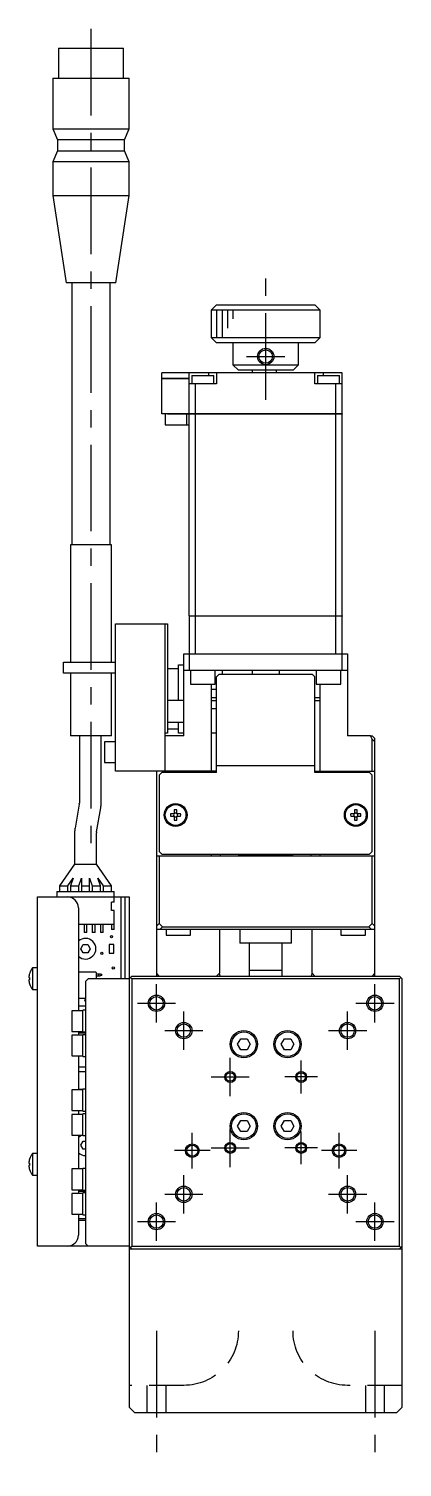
# Model space of a CAD drawing. Extents: x 0 to 726, y -8 to 652.
# Drawn here: x 276.2 to 344.6, y 0 to 263.5 of the extents above; entities that cross this region are included whole.
import ezdxf

# ---------------------------------------------------------------- set-up
doc = ezdxf.new("R2010")
doc.units = 0
doc.header["$LTSCALE"] = 0.5
doc.linetypes.add('CENTER', pattern=[50.8, 31.75, -6.35, 6.35, -6.35])
doc.linetypes.add('DASHED', pattern=[19.05, 12.7, -6.35])
for name, color, linetype in [('MSM_CENTER', 1, 'CENTER'), ('MSM_CONTINUOUS', 7, 'CONTINUOUS'), ('MSM_DASHED', 4, 'DASHED'), ('MSM_NARROW', 5, 'CONTINUOUS')]:
    doc.layers.add(name, color=color, linetype=linetype)

msp = doc.modelspace()

# ---------------------------------------------------------------- linework, layer by layer
at = {"layer": 'MSM_CENTER'}
for p, q in [((287.58, 263.55), (287.58, 112.45)), ((319.58, 195.55), (319.58, 220)), ((316.08, 203.5), (323.08, 203.5)), ((299.58, 81.5), (299.58, 88.5)), ((339.58, 81.5), (339.58, 88.5)), ((296.08, 85), (303.08, 85)), ((336.08, 85), (343.08, 85)), ((304.58, 76.5), (304.58, 83.5)), ((334.58, 76.5), (334.58, 83.5)), ((301.08, 80), (308.08, 80)), ((331.08, 80), (338.08, 80)), ((313.08, 68), (313.08, 75)), ((326.08, 68.5), (326.08, 74.5)), ((309.58, 71.5), (316.58, 71.5)), ((329.08, 71.5), (323.08, 71.5)), ((306.13, 54.75), (306.13, 61.25)), ((313.08, 55), (313.08, 62)), ((326.08, 55.5), (326.08, 61.5)), ((333.03, 54.75), (333.03, 61.25)), ((309.38, 58), (302.88, 58)), ((309.58, 58.5), (316.58, 58.5)), ((329.08, 58.5), (323.08, 58.5)), ((336.28, 58), (329.78, 58)), ((304.58, 46.5), (304.58, 53.5)), ((334.58, 46.5), (334.58, 53.5)), ((299.58, 41.5), (299.58, 48.5)), ((301.08, 50), (308.08, 50)), ((331.08, 50), (338.08, 50)), ((339.58, 41.5), (339.58, 48.5)), ((296.08, 45), (303.08, 45)), ((336.08, 45), (343.08, 45)), ((299.58, 25), (299.58, 0)), ((339.58, 25), (339.58, 0))]:
    msp.add_line(p, q, dxfattribs=at)
at = {"layer": 'MSM_CONTINUOUS'}
for p, q in [((281.63, 260), (293.53, 260)), ((281.63, 260), (281.63, 254.5)), ((293.53, 254.5), (293.53, 260)), ((280.58, 254.5), (294.58, 254.5)), ((280.58, 254.5), (280.58, 245.2)), ((294.58, 245.2), (294.58, 254.5)), ((280.58, 245.2), (294.58, 245.2)), ((280.58, 245.2), (281.43, 243.2)), ((293.73, 243.2), (294.58, 245.2)), ((293.73, 243.2), (281.43, 243.2)), ((281.43, 243.2), (281.43, 241.2)), ((293.73, 241.2), (293.73, 243.2)), ((281.43, 241.2), (280.58, 239.2)), ((281.43, 241.2), (293.73, 241.2)), ((294.58, 239.2), (293.73, 241.2)), ((294.58, 239.2), (280.58, 239.2)), ((280.58, 239.2), (280.58, 233)), ((294.58, 233), (294.58, 239.2)), ((280.58, 233), (294.58, 233)), ((280.58, 233), (283.01, 217)), ((292.15, 217), (294.58, 233)), ((292.15, 217), (283.01, 217)), ((284.08, 217), (284.08, 169)), ((291.08, 169), (291.08, 217)), ((310.58, 213), (309.58, 212)), ((329.58, 212), (309.58, 212)), ((309.58, 212), (309.58, 207)), ((310.58, 213), (328.58, 213)), ((329.58, 212), (328.58, 213)), ((329.58, 207), (329.58, 212)), ((309.58, 207), (329.58, 207)), ((309.58, 207), (310.58, 206)), ((328.58, 206), (310.58, 206)), ((313.58, 206), (313.58, 202)), ((325.58, 202), (325.58, 206)), ((328.58, 206), (329.58, 207)), ((300.58, 199.5), (300.58, 200.5)), ((333.58, 200.5), (300.58, 200.5)), ((305.58, 193), (305.58, 200.5)), ((309.08, 200.5), (309.08, 200)), ((310.58, 200.5), (310.58, 198.5)), ((314.58, 201), (313.58, 202)), ((313.58, 202), (325.58, 202)), ((324.58, 201), (314.58, 201)), ((317.08, 201), (317.08, 200.5)), ((321.58, 200.5), (321.58, 201)), ((325.58, 202), (324.58, 201)), ((328.58, 198.5), (328.58, 200.5)), ((330.08, 200.5), (330.08, 200)), ((333.58, 193), (333.58, 200.5)), ((300.58, 199.5), (305.58, 199.5)), ((300.58, 193), (300.58, 199.45)), ((305.58, 199.45), (300.58, 199.45)), ((300.63, 199.5), (300.63, 199.45)), ((310.58, 198.5), (305.58, 198.5)), ((306.08, 200), (306.08, 198.5)), ((306.08, 200), (310.08, 200)), ((306.73, 193), (306.73, 198.5)), ((310.08, 198.5), (310.08, 200)), ((333.58, 198.5), (328.58, 198.5)), ((329.08, 200), (329.08, 198.5)), ((329.08, 200), (333.08, 200)), ((332.43, 193), (332.43, 198.5)), ((333.08, 198.5), (333.08, 200)), ((333.58, 193), (300.58, 193)), ((301.18, 193), (301.18, 191)), ((301.58, 192.95), (301.58, 193)), ((333.58, 192.95), (301.58, 192.95)), ((305.08, 192.95), (305.08, 191)), ((305.58, 156), (305.58, 192.95)), ((305.59, 193), (305.59, 192.95)), ((306.73, 156), (306.73, 192.95)), ((306.74, 193), (306.74, 192.95)), ((332.42, 193), (332.42, 192.95)), ((332.43, 156), (332.43, 192.95)), ((333.57, 193), (333.57, 192.95)), ((333.58, 156), (333.58, 192.95)), ((301.18, 191), (305.58, 191)), ((291.33, 169), (283.83, 169)), ((283.83, 169), (283.83, 147.5)), ((291.33, 147.5), (291.33, 169)), ((305.58, 156), (333.58, 156)), ((333.58, 155.95), (305.58, 155.95)), ((305.58, 155.95), (305.58, 146)), ((305.59, 156), (305.59, 155.95)), ((306.73, 149), (306.73, 155.95)), ((306.74, 156), (306.74, 155.95)), ((332.42, 156), (332.42, 155.95)), ((332.43, 149), (332.43, 155.95)), ((333.57, 156), (333.57, 155.95)), ((333.58, 146), (333.58, 155.95)), ((292.08, 127.5), (292.08, 154.5)), ((292.08, 154.5), (301.58, 154.5)), ((301.08, 154.5), (301.08, 127.5)), ((301.58, 154.5), (301.58, 134.5)), ((304.58, 149), (334.58, 149)), ((304.58, 134), (304.58, 149)), ((334.58, 149), (334.58, 134)), ((282.58, 145.5), (282.58, 147.5)), ((282.58, 147.5), (292.08, 147.5)), ((292.08, 145.5), (282.58, 145.5)), ((283.83, 145.5), (283.83, 134)), ((291.33, 134), (291.33, 145.5)), ((303.58, 146.25), (301.58, 146.25)), ((303.58, 140.5), (303.58, 147)), ((303.58, 147), (304.58, 147)), ((334.58, 146), (304.58, 146)), ((305.83, 146), (305.83, 143.5)), ((310.33, 143.5), (310.33, 146)), ((311.08, 145.3), (310.58, 144.8)), ((311.08, 145.3), (328.08, 145.3)), ((311.58, 146), (311.58, 145.3)), ((317.08, 146), (317.08, 145.3)), ((322.08, 145.3), (322.08, 146)), ((328.58, 144.8), (328.08, 145.3)), ((328.83, 146), (328.83, 143.5)), ((333.33, 143.5), (333.33, 146)), ((305.83, 143.5), (310.33, 143.5)), ((309.58, 143.5), (309.58, 127.3)), ((310.58, 142.5), (309.58, 142.5)), ((310.58, 127.3), (310.58, 144.8)), ((328.58, 127.3), (328.58, 144.8)), ((328.83, 143.5), (333.33, 143.5)), ((329.58, 127.3), (329.58, 143.5)), ((304.58, 140.5), (301.58, 140.5)), ((309.58, 141), (310.58, 141)), ((309.58, 140.5), (310.58, 140.5)), ((328.58, 141), (329.58, 141)), ((328.58, 140.5), (329.58, 140.5)), ((309.58, 139), (310.58, 139)), ((301.58, 134.5), (301.08, 134.5)), ((301.58, 136.5), (304.58, 136.5)), ((303.58, 135.25), (301.58, 135.25)), ((303.58, 134.5), (303.58, 136.5)), ((304.58, 134.5), (303.58, 134.5)), ((310.58, 134.5), (309.58, 134.5)), ((291.33, 134), (283.83, 134)), ((285.45, 134), (285.45, 121.69)), ((289.45, 121.69), (289.45, 134)), ((290.08, 132.9), (290.08, 129.1)), ((292.08, 132.9), (290.08, 132.9)), ((304.58, 134), (301.08, 134)), ((338.77, 134), (334.58, 134)), ((339.08, 133.39), (338.77, 134)), ((338.77, 134), (339.08, 134)), ((339.08, 134), (339.58, 133.5)), ((339.08, 127.5), (339.08, 133.39)), ((339.58, 132.89), (339.08, 133.39)), ((339.58, 90), (339.58, 133.5)), ((290.08, 129.1), (292.08, 129.1)), ((310.58, 127.5), (292.08, 127.5)), ((299.58, 127.5), (299.58, 90)), ((300.58, 127.3), (300.08, 126.8)), ((300.08, 126.8), (300.08, 112.8)), ((310.58, 127.3), (300.58, 127.3)), ((328.58, 128.5), (310.58, 128.5)), ((328.58, 127.5), (339.58, 127.5)), ((338.58, 127.3), (328.58, 127.3)), ((339.08, 126.8), (338.58, 127.3)), ((339.08, 112.8), (339.08, 126.8)), ((285.43, 121.51), (284.66, 117.11)), ((288.6, 116.41), (289.37, 120.82)), ((302.84, 119.74), (302.16, 119.74)), ((302.16, 119.26), (302.84, 119.26)), ((302.84, 120.42), (302.84, 119.74)), ((302.84, 119.26), (302.84, 118.58)), ((303.32, 119.74), (303.32, 120.42)), ((304, 119.74), (303.32, 119.74)), ((303.32, 119.26), (304, 119.26)), ((303.32, 118.58), (303.32, 119.26)), ((335.84, 119.74), (335.16, 119.74)), ((335.16, 119.26), (335.84, 119.26)), ((335.84, 120.42), (335.84, 119.74)), ((335.84, 119.26), (335.84, 118.58)), ((336.32, 119.74), (336.32, 120.42)), ((337, 119.74), (336.32, 119.74)), ((336.32, 119.26), (337, 119.26)), ((336.32, 118.58), (336.32, 119.26)), ((284.58, 116.24), (284.58, 110.5)), ((288.58, 110.5), (288.58, 116.24)), ((299.58, 112), (339.58, 112)), ((300.08, 112.8), (300.58, 112.3)), ((300.08, 112), (300.08, 99.61)), ((300.58, 112.3), (338.58, 112.3)), ((309.58, 112.3), (309.58, 112)), ((311.33, 112), (311.33, 112.3)), ((314.58, 112.3), (314.58, 112.2)), ((314.58, 112.2), (324.58, 112.2)), ((314.58, 112.2), (314.78, 112)), ((324.38, 112), (324.58, 112.2)), ((324.58, 112.2), (324.58, 112.3)), ((327.83, 112.3), (327.83, 112)), ((329.58, 112), (329.58, 112.3)), ((338.58, 112.3), (339.08, 112.8)), ((339.08, 99.61), (339.08, 112)), ((284.58, 110.5), (281.83, 106.5)), ((284.58, 110.5), (288.58, 110.5)), ((291.33, 106.5), (288.58, 110.5)), ((281.33, 105.5), (281.33, 104.5)), ((281.33, 105.5), (291.83, 105.5)), ((281.83, 106.5), (283.33, 106.5)), ((281.83, 106.5), (281.83, 105.5)), ((283.33, 106.5), (284.33, 107.95)), ((283.33, 105.5), (283.33, 106.5)), ((284.33, 107.95), (283.83, 106.5)), ((283.83, 106.5), (285.33, 106.5)), ((283.83, 106.5), (283.83, 105.5)), ((285.33, 106.5), (285.83, 107.95)), ((285.33, 105.5), (285.33, 106.5)), ((285.83, 107.95), (285.83, 105.5)), ((285.83, 106.5), (287.33, 106.5)), ((287.33, 107.95), (287.83, 106.5)), ((287.33, 105.5), (287.33, 107.95)), ((287.83, 106.5), (289.33, 106.5)), ((287.83, 106.5), (287.83, 105.5)), ((289.33, 106.5), (288.83, 107.95)), ((288.83, 107.95), (289.83, 106.5)), ((289.33, 105.5), (289.33, 106.5)), ((289.83, 106.5), (291.33, 106.5)), ((289.83, 106.5), (289.83, 105.5)), ((291.33, 105.5), (291.33, 106.5)), ((291.83, 103.5), (291.83, 105.5)), ((277.78, 40.5), (277.78, 104.5)), ((277.78, 104.5), (294.58, 104.5)), ((291.83, 103.5), (291.33, 103.5)), ((291.33, 102), (291.33, 103.5)), ((293.08, 104.5), (293.08, 89.5)), ((293.78, 104.5), (293.78, 89.5)), ((294.58, 104.5), (294.58, 11)), ((285.28, 102.5), (285.28, 83.65)), ((291.83, 102), (291.33, 102)), ((291.83, 98.5), (291.83, 102)), ((285.28, 99.5), (291.83, 99.5)), ((285.33, 98), (285.28, 98)), ((285.33, 98), (285.33, 99.5)), ((286.33, 99.5), (286.33, 98)), ((286.83, 98), (286.33, 98)), ((286.83, 98), (286.83, 99.5)), ((287.83, 99.5), (287.83, 98)), ((288.33, 98), (287.83, 98)), ((288.33, 98), (288.33, 99.5)), ((289.33, 99.5), (289.33, 98)), ((289.83, 98), (289.33, 98)), ((289.83, 98), (289.83, 99.5)), ((291.33, 99.5), (291.33, 98.5)), ((291.83, 98.5), (291.33, 98.5)), ((299.58, 99.11), (300.08, 99.61)), ((339.58, 98.5), (299.58, 98.5)), ((300.08, 99.61), (300.69, 99)), ((300.69, 99), (300.19, 98.5)), ((300.69, 99), (338.47, 99)), ((301.33, 98.5), (301.33, 97.5)), ((305.83, 97.5), (305.83, 98.5)), ((311.09, 98.5), (311.09, 90.5)), ((314.83, 98.5), (314.83, 96)), ((324.33, 96), (324.33, 98.5)), ((328.07, 90.5), (328.07, 98.5)), ((333.33, 98.5), (333.33, 97.5)), ((337.83, 97.5), (337.83, 98.5)), ((338.47, 99), (339.08, 99.61)), ((338.97, 98.5), (338.47, 99)), ((339.08, 99.61), (339.58, 99.11)), ((285.71, 95), (286.15, 95.75)), ((286.15, 94.25), (285.71, 95)), ((286.15, 95.75), (287.01, 95.75)), ((287.01, 95.75), (287.45, 95)), ((287.45, 95), (287.01, 94.25)), ((291.74, 95.77), (290.94, 95.77)), ((290.94, 95.77), (290.94, 94.17)), ((291.74, 94.17), (291.74, 95.77)), ((301.33, 97.5), (305.83, 97.5)), ((324.33, 96), (314.83, 96)), ((316.58, 96), (316.58, 90)), ((322.58, 90), (322.58, 96)), ((333.33, 97.5), (337.83, 97.5)), ((287.01, 94.25), (286.15, 94.25)), ((290.94, 94.17), (291.74, 94.17)), ((276.19, 89.7), (276.32, 89.7)), ((276.32, 90.45), (276.32, 90.43)), ((276.32, 89.7), (276.32, 89.3)), ((276.88, 91.5), (276.88, 87.5)), ((277.78, 91.5), (276.88, 91.5)), ((285.28, 90.75), (288.43, 90.75)), ((288.53, 90.65), (288.53, 89.5)), ((288.53, 90.42), (289.26, 90.42)), ((289.26, 89.99), (288.53, 89.99)), ((288.97, 90.42), (288.97, 89.99)), ((289.26, 90.42), (289.33, 90.31)), ((289.33, 90.11), (289.26, 89.99)), ((289.33, 90.31), (289.58, 90.31)), ((289.58, 90.11), (289.33, 90.11)), ((289.58, 90.11), (289.58, 90.31)), ((294.58, 89.5), (295.08, 90)), ((295.08, 89.5), (294.83, 89.75)), ((295.08, 90), (344.08, 90)), ((300.08, 90), (299.58, 90.5)), ((311.09, 90.5), (310.59, 90)), ((311.27, 90), (311.09, 90.5)), ((322.58, 91), (316.58, 91)), ((328.07, 90.5), (327.89, 90)), ((328.57, 90), (328.07, 90.5)), ((339.58, 90.5), (339.08, 90)), ((344.08, 90), (344.58, 89.5)), ((344.33, 89.75), (344.08, 89.5)), ((276.32, 89.3), (276.19, 89.3)), ((276.32, 88.57), (276.32, 88.55)), ((276.88, 87.5), (277.78, 87.5)), ((287.08, 89.5), (286.58, 89)), ((286.58, 89), (286.58, 41)), ((294.58, 89.5), (287.08, 89.5)), ((344.08, 89.5), (295.08, 89.5)), ((295.08, 89.5), (295.08, 40.5)), ((344.08, 40.5), (344.08, 89.5)), ((344.58, 11), (344.58, 89.5)), ((286.58, 85.85), (285.28, 85.85)), ((286.58, 84.5), (285.28, 84.5)), ((284.08, 83.65), (284.08, 79.85)), ((286.08, 83.65), (284.08, 83.65)), ((286.08, 79.75), (286.08, 83.75)), ((286.58, 83.75), (286.08, 83.75)), ((284.08, 79.85), (286.08, 79.85)), ((284.08, 79.15), (284.08, 75.35)), ((286.08, 79.15), (284.08, 79.15)), ((285.28, 79.85), (285.28, 79.15)), ((286.58, 79.5), (285.28, 79.5)), ((286.08, 79.75), (286.58, 79.75)), ((286.08, 75.25), (286.08, 79.25)), ((286.58, 79.25), (286.08, 79.25)), ((314.43, 77.5), (315, 78.5)), ((315, 76.5), (314.43, 77.5)), ((315, 78.5), (316.16, 78.5)), ((316.16, 76.5), (315, 76.5)), ((316.16, 78.5), (316.73, 77.5)), ((316.73, 77.5), (316.16, 76.5)), ((322.43, 77.5), (323, 78.5)), ((323, 76.5), (322.43, 77.5)), ((323, 78.5), (324.16, 78.5)), ((324.16, 76.5), (323, 76.5)), ((324.16, 78.5), (324.73, 77.5)), ((324.73, 77.5), (324.16, 76.5)), ((284.08, 75.35), (286.08, 75.35)), ((285.28, 75.35), (285.28, 69.15)), ((286.08, 75.25), (286.58, 75.25)), ((285.28, 73.37), (286.58, 73.37)), ((286.58, 72.44), (285.28, 72.44)), ((284.08, 69.15), (284.08, 65.35)), ((286.08, 69.15), (284.08, 69.15)), ((285.28, 69.24), (286.08, 69.24)), ((286.08, 65.25), (286.08, 69.25)), ((286.58, 69.25), (286.08, 69.25)), ((284.08, 65.35), (286.08, 65.35)), ((284.08, 64.65), (284.08, 60.85)), ((286.08, 64.65), (284.08, 64.65)), ((285.28, 65.35), (285.28, 64.65)), ((286.08, 65.25), (286.58, 65.25)), ((286.08, 60.75), (286.08, 64.75)), ((286.58, 64.75), (286.08, 64.75)), ((314.43, 62.5), (315, 63.5)), ((315, 63.5), (316.16, 63.5)), ((316.16, 63.5), (316.73, 62.5)), ((322.43, 62.5), (323, 63.5)), ((323, 63.5), (324.16, 63.5)), ((324.16, 63.5), (324.73, 62.5)), ((284.08, 60.85), (286.08, 60.85)), ((285.28, 60.85), (285.28, 54.65)), ((286.08, 60.75), (286.58, 60.75)), ((315, 61.5), (314.43, 62.5)), ((316.16, 61.5), (315, 61.5)), ((316.73, 62.5), (316.16, 61.5)), ((323, 61.5), (322.43, 62.5)), ((324.16, 61.5), (323, 61.5)), ((324.73, 62.5), (324.16, 61.5)), ((285.71, 59), (286.15, 59.75)), ((286.15, 58.25), (285.71, 59)), ((286.15, 59.75), (286.58, 59.75)), ((286.58, 58.25), (286.15, 58.25)), ((276.19, 55.7), (276.32, 55.7)), ((276.32, 56.45), (276.32, 56.43)), ((276.32, 55.7), (276.32, 55.3)), ((276.88, 57.5), (276.88, 53.5)), ((277.78, 57.5), (276.88, 57.5)), ((276.32, 55.3), (276.19, 55.3)), ((276.32, 54.57), (276.32, 54.55)), ((276.88, 53.5), (277.78, 53.5)), ((284.08, 54.65), (284.08, 50.85)), ((286.08, 54.65), (284.08, 54.65)), ((286.08, 54.66), (285.28, 54.66)), ((286.08, 50.75), (286.08, 54.75)), ((286.58, 54.75), (286.08, 54.75)), ((284.08, 50.85), (286.08, 50.85)), ((284.08, 50.15), (284.08, 46.35)), ((286.08, 50.15), (284.08, 50.15)), ((285.28, 50.85), (285.28, 50.15)), ((286.58, 50.5), (285.28, 50.5)), ((286.08, 50.75), (286.58, 50.75)), ((286.08, 46.25), (286.08, 50.25)), ((286.58, 50.25), (286.08, 50.25)), ((284.08, 46.35), (286.08, 46.35)), ((285.28, 46.35), (285.28, 42.5)), ((286.58, 45.5), (285.28, 45.5)), ((286.58, 45.2), (285.28, 45.2)), ((286.08, 46.25), (286.58, 46.25)), ((294.58, 40.5), (277.78, 40.5)), ((286.58, 41), (287.08, 40.5)), ((295.08, 40), (294.58, 40.5)), ((294.58, 40), (344.58, 40)), ((294.83, 40.25), (295.08, 40.5)), ((295.08, 40.5), (344.08, 40.5)), ((344.08, 40.5), (344.33, 40.25)), ((344.58, 40.5), (344.08, 40)), ((294.58, 11), (295.58, 10)), ((343.58, 10), (344.58, 11)), ((295.58, 10), (343.58, 10))]:
    msp.add_line(p, q, dxfattribs=at)
for centre, radius in [((319.58, 203.5), 1.23), ((303.08, 119.5), 2.1), ((303.08, 119.5), 1.9), ((336.08, 119.5), 2.1), ((336.08, 119.5), 1.9), ((291.34, 97.2), 0.2), ((289.58, 94.17), 0.2), ((291.66, 91.48), 0.2), ((299.58, 85), 1.23), ((339.58, 85), 1.23), ((304.58, 80), 1.23), ((315.58, 77.5), 2.5), ((315.58, 77.5), 2.25), ((323.58, 77.5), 2.5), ((323.58, 77.5), 2.25), ((334.58, 80), 1.23), ((313.08, 71.5), 0.783), ((326.08, 71.5), 0.783), ((315.58, 62.5), 2.5), ((315.58, 62.5), 2.25), ((323.58, 62.5), 2.5), ((323.58, 62.5), 2.25), ((306.13, 58), 1.01), ((313.08, 58.5), 0.783), ((326.08, 58.5), 0.783), ((333.03, 58), 1.01), ((304.58, 50), 1.23), ((334.58, 50), 1.23), ((299.58, 45), 1.23), ((339.58, 45), 1.23)]:
    msp.add_circle(centre, radius, dxfattribs=at)
for centre, radius, start, end in [((284.45, 121.69), 1, 350, 0), ((284.45, 121.69), 5, 350, 0), ((303.08, 119.5), 0.95, 165.3667, 194.6333), ((303.08, 119.5), 0.365, 138.8496, 221.1504), ((303.08, 119.5), 0.95, 75.3667, 104.6333), ((303.08, 119.5), 0.365, 48.8496, 131.1504), ((303.08, 119.5), 0.365, 228.8496, 311.1504), ((303.08, 119.5), 0.365, 318.8496, 41.1504), ((303.08, 119.5), 0.95, 345.3667, 14.6333), ((336.08, 119.5), 0.95, 165.3667, 194.6333), ((336.08, 119.5), 0.365, 138.8496, 221.1504), ((336.08, 119.5), 0.95, 75.3667, 104.6333), ((336.08, 119.5), 0.365, 48.8496, 131.1504), ((336.08, 119.5), 0.365, 228.8496, 311.1504), ((336.08, 119.5), 0.365, 318.8496, 41.1504), ((336.08, 119.5), 0.95, 345.3667, 14.6333), ((289.58, 116.24), 5, 170, 180), ((289.58, 116.24), 1, 170, 180), ((303.08, 119.5), 0.95, 255.3667, 284.6333), ((336.08, 119.5), 0.95, 255.3667, 284.6333), ((283.28, 102.5), 2, 0, 90), ((286.58, 95), 1.9, 226.8264, 133.1735), ((279.38, 89.5), 3.19, 163.0947, 176.4097), ((279.38, 89.5), 3.2, 141.3178, 162.73), ((288.43, 90.65), 0.1, 0, 90), ((279.38, 89.5), 3.19, 183.5903, 196.9053), ((279.38, 89.5), 3.2, 197.27, 218.6822), ((286.58, 85.61), 0.2, 90, 270), ((286.58, 59), 1.9, 105.2575, 133.1736), ((279.38, 55.5), 3.19, 163.0947, 176.4097), ((279.38, 55.5), 3.2, 141.3178, 162.73), ((286.58, 59), 1.9, 226.8264, 270), ((279.38, 55.5), 3.19, 183.5903, 196.9053), ((279.38, 55.5), 3.2, 197.27, 218.6822), ((283.28, 42.5), 2, 270, 0)]:
    msp.add_arc(centre, radius, start, end, dxfattribs=at)
at = {"layer": 'MSM_DASHED'}
for p, q in [((304.58, 15), (294.58, 15)), ((297.83, 15), (297.83, 10)), ((301.33, 10), (301.33, 15)), ((344.58, 15), (334.58, 15)), ((337.83, 15), (337.83, 10)), ((341.33, 10), (341.33, 15))]:
    msp.add_line(p, q, dxfattribs=at)
at = {"layer": 'MSM_DASHED', "extrusion": (0, 0, -1)}
for centre, start, end in [((-304.58, 25), 180, 270), ((-334.58, 25), 270, 0)]:
    msp.add_arc(centre, 10, start, end, dxfattribs=at)
at = {"layer": 'MSM_NARROW'}
for p, q in [((310.58, 212), (310.58, 207)), ((311.58, 212), (311.58, 207)), ((312.58, 212), (312.58, 208.7)), ((313.58, 212), (313.58, 210.4))]:
    msp.add_line(p, q, dxfattribs=at)
for centre, radius in [((319.58, 203.5), 1.5), ((299.58, 85), 1.5), ((339.58, 85), 1.5), ((304.58, 80), 1.5), ((334.58, 80), 1.5), ((313.08, 71.5), 1), ((326.08, 71.5), 1), ((306.13, 58), 1.25), ((313.08, 58.5), 1), ((326.08, 58.5), 1), ((333.03, 58), 1.25), ((304.58, 50), 1.5), ((334.58, 50), 1.5), ((299.58, 45), 1.5), ((339.58, 45), 1.5)]:
    msp.add_circle(centre, radius, dxfattribs=at)

doc.saveas('drawing.dxf')
